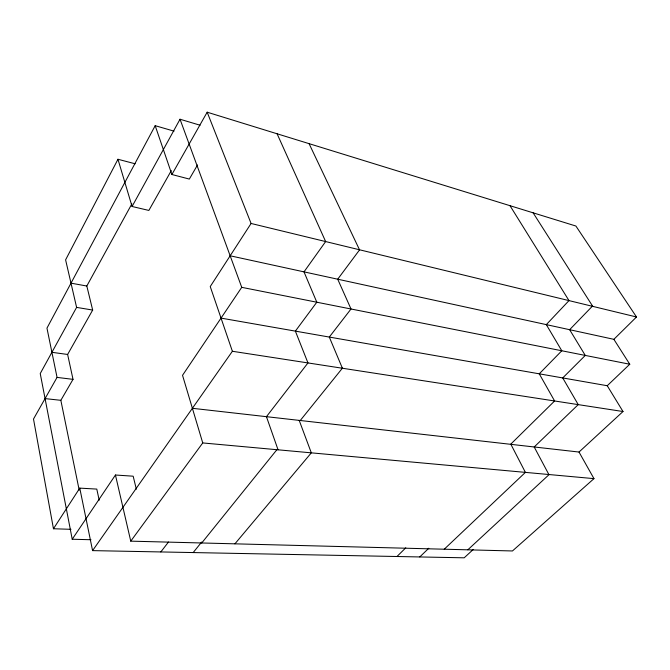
<?xml version="1.0" encoding="UTF-8"?>
<svg xmlns="http://www.w3.org/2000/svg" width="670" height="670" viewBox="0 0 670 670"><rect width="100%" height="100%" fill="white"/><g stroke="black" fill="none" stroke-linecap="round" stroke-linejoin="round"><path stroke-width="1" d="M135.147 163.781L117.962 159.267L65.601 259.851L76.606 307.388L40.233 373.559L72.218 539.241L90.986 539.735M174.033 131.144L155.189 125.684L46.959 328.132L57.059 377.403L33.5 419.026L53.458 528.756L70.978 529.317M79.211 490.18L60.844 400.317L73.022 379.354L67.628 354.464L92.669 310.059L86.815 286.015L131.873 203.856M171.319 170.599L148.857 210.43L132.074 206.486L180.029 119.235L200.079 125.223M197.533 164.954L189.334 179.074L171.897 174.51L207.172 112.192L575.899 226.033L636.5 316.985L613.871 339.33L230.162 255.789M53.458 528.756L79.763 488.12L96.79 489.092L99.194 500.205M207.172 112.192L251.083 223.47L210.238 286.567L232.381 351.273L92.577 550.623L464.193 557.808L473.313 549.408M72.218 539.241L115.441 475.013L133.171 476.194L136.337 489.192M180.029 119.235L241.736 287.338L182.533 375.317L202.742 442.937L130.759 541.151L512.45 550.966L593.972 478.64L579.014 452.049L192.391 408.298M359.614 249.801L337.714 279.206L351.013 308.996L329.297 337.06L342.404 368.249M160.825 551.938L168.48 542.022M193.186 552.566L201.645 542.055M201.737 542.976L276.886 449.704M300.252 420.5L342.353 368.24M234.919 543.831L311.316 452.845L299.197 420.383M592.313 306.265L569.634 329.699L585.279 355.427L562.725 377.93L578.235 404.621L534.199 446.974L548.864 474.519M510.615 444.31L554.609 400.978L539.25 373.818L561.803 350.77L546.31 324.623L568.997 300.604L509.996 205.682M396.967 556.502L405.786 547.817M419.763 556.946L428.817 548.236M221.033 318.108L607.246 385.727L629.758 364.237L613.871 339.33M444.252 549.207L525.397 472.383L510.9 444.336M467.819 549.819L549.157 474.544M579.014 452.049L623.008 411.531L607.246 385.727M202.742 442.937L593.972 478.64M45.066 398.6L60.844 400.317M57.059 377.403L73.022 379.354M51.917 352.311L67.628 354.464M232.381 351.273L623.008 411.531M76.606 307.388L92.669 310.059M70.995 283.167L86.815 286.015M241.736 287.338L629.758 364.237M251.083 223.47L636.5 316.985M533.119 212.826L592.749 306.374M309.071 143.656L359.505 249.776M277.087 133.782L325.645 241.56L304.004 271.869L316.809 302.212L295.37 331.122L307.966 362.931L266.442 416.673L278.058 449.813M155.189 125.684L171.897 174.51M117.962 159.267L132.074 206.486M115.441 475.013L130.759 541.151M79.763 488.12L92.577 550.623"/></g></svg>
